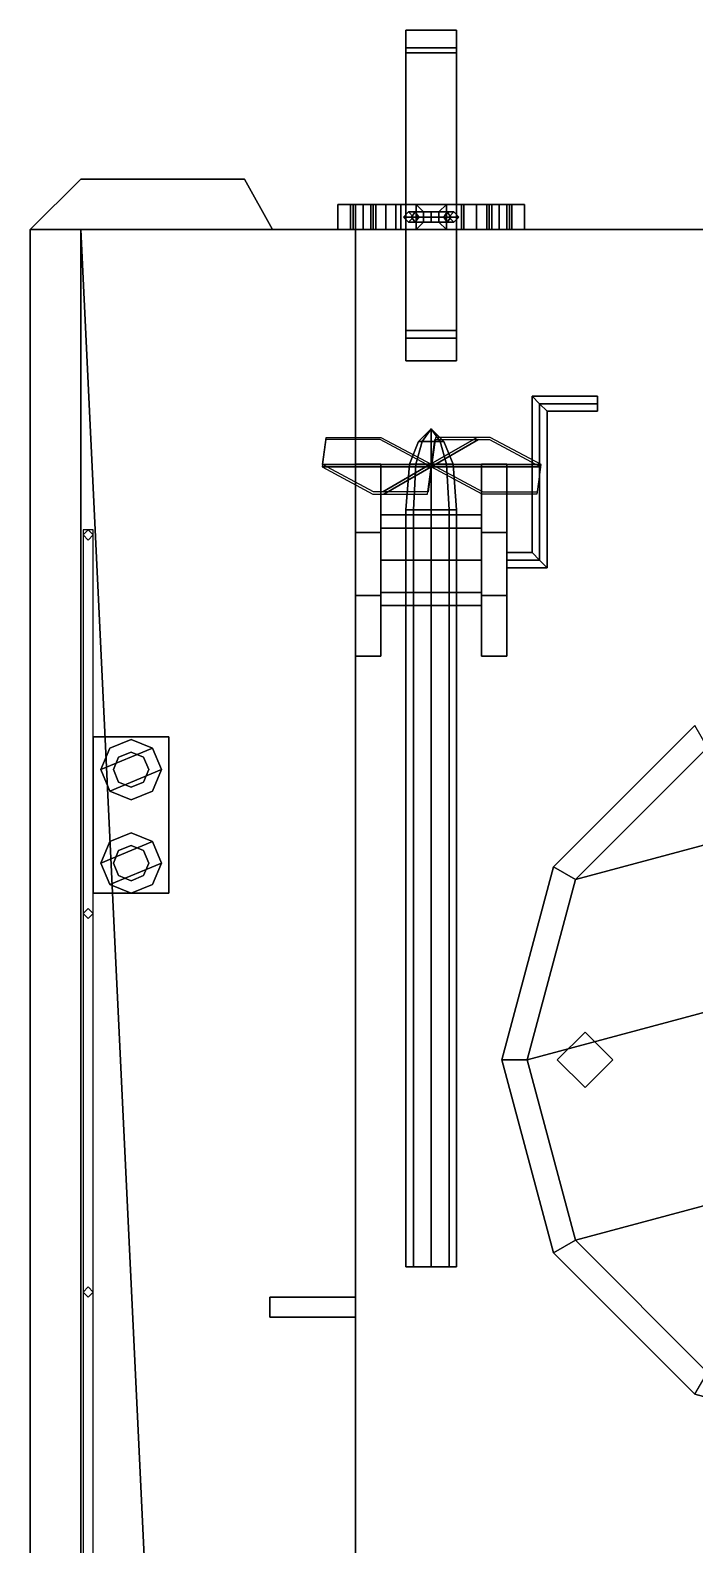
# Model space of a CAD drawing. Header units: millimetres. Extents: x -3.4 to 3.4, y -22.9 to 32.2.
# Drawn here: x -3.4 to -0.77, y 17.58 to 23.58 of the extents above; entities that cross this region are included whole.
import ezdxf

# ---------------------------------------------------------------- set-up
doc = ezdxf.new("R2010")
doc.units = ezdxf.units.MM
for name, color, linetype in [('prop', 1, 'Continuous'), ('railings', 6, 'Continuous'), ('superstructure', 3, 'Continuous')]:
    doc.layers.add(name, color=color, linetype=linetype)

msp = doc.modelspace()

# ---------------------------------------------------------------- linework, layer by layer
for points in [[(-1.91, 23.58, -1.1), (-1.91, 22.27, -1.1), (-1.91, 22.27, -0.13), (-1.91, 23.58, -0.13)], [(-1.71, 23.58, -0.13), (-1.71, 23.58, -1.1), (-1.91, 23.58, -1.1), (-1.91, 23.58, -0.13)], [(-1.91, 23.58, -0.13), (-1.91, 22.27, -0.13), (-1.91, 22.36, -0.07), (-1.91, 23.49, -0.07)], [(-1.71, 23.49, -0.07), (-1.71, 23.58, -0.13), (-1.91, 23.58, -0.13), (-1.91, 23.49, -0.07)], [(-1.91, 23.51, -1.17), (-1.91, 22.39, -1.17), (-1.91, 22.27, -1.1), (-1.91, 23.58, -1.1)], [(-1.71, 23.58, -1.1), (-1.71, 23.51, -1.17), (-1.91, 23.51, -1.17), (-1.91, 23.58, -1.1)], [(-1.71, 22.27, -0.13), (-1.71, 22.27, -1.1), (-1.71, 23.58, -1.1), (-1.71, 23.58, -0.13)], [(-1.71, 22.36, -0.07), (-1.71, 22.27, -0.13), (-1.71, 23.58, -0.13), (-1.71, 23.49, -0.07)], [(-1.71, 22.27, -1.1), (-1.71, 22.39, -1.17), (-1.71, 23.51, -1.17), (-1.71, 23.58, -1.1)], [(-1.71, 23.51, -1.17), (-1.71, 22.39, -1.17), (-1.91, 22.39, -1.17), (-1.91, 23.51, -1.17)], [(-1.91, 23.49, -0.07), (-1.91, 22.36, -0.07), (-1.71, 22.36, -0.07), (-1.71, 23.49, -0.07)], [(-3.4, 22.79, 1.36), (-3.4, 22.79, 1.56), (-3.2, 22.99, 1.56), (-3.2, 22.99, 1.36)], [(-3.2, 22.99, 1.56), (-3.4, 22.79, 1.56), (-2.44, 22.79, 1.56), (-2.55, 22.99, 1.56)], [(-2.55, 22.99, 1.36), (-2.44, 22.79, 1.36), (-3.4, 22.79, 1.36), (-3.2, 22.99, 1.36)], [(-3.2, 22.99, 1.36), (-3.2, 22.99, 1.56), (-2.55, 22.99, 1.56), (-2.55, 22.99, 1.36)], [(-2.55, 22.99, 1.56), (-2.44, 22.79, 1.56), (-2.44, 22.79, 1.36), (-2.55, 22.99, 1.36)], [(-2.12, 22.89, 0.7), (-2.18, 22.89, 0.67), (-2.18, 22.79, 0.67), (-2.12, 22.79, 0.7)], [(-2.18, 22.89, 0.67), (-2.18, 22.89, 0.54), (-2.18, 22.79, 0.54), (-2.18, 22.79, 0.67)], [(-2.18, 22.89, 0.54), (-2.13, 22.89, 0.5), (-2.13, 22.79, 0.5), (-2.18, 22.79, 0.54)], [(-2.03, 22.89, 0.59), (-2.18, 22.89, 0.54), (-2.18, 22.89, 0.67), (-2.12, 22.89, 0.7)], [(-2.04, 22.89, 0.53), (-2.13, 22.89, 0.5), (-2.18, 22.89, 0.54), (-2.03, 22.89, 0.59)], [(-2.13, 22.89, 0.5), (-2.05, 22.89, 0.41), (-2.05, 22.79, 0.41), (-2.13, 22.79, 0.5)], [(-1.99, 22.89, 0.47), (-2.05, 22.89, 0.41), (-2.13, 22.89, 0.5), (-2.04, 22.89, 0.53)], [(-1.5, 22.89, 0.25), (-2.12, 22.89, 0.25), (-2.11, 22.89, 0.33), (-1.51, 22.89, 0.33)], [(-2.12, 22.79, 0.7), (-2.03, 22.79, 0.59), (-2.03, 22.89, 0.59), (-2.12, 22.89, 0.7)], [(-2.11, 22.89, 0.33), (-2.12, 22.89, 0.25), (-2.12, 22.79, 0.25), (-2.11, 22.79, 0.33)], [(-2.08, 22.79, 0.25), (-2.12, 22.79, 0.25), (-2.12, 22.89, 0.25), (-2.08, 22.89, 0.25)], [(-1.93, 22.89, 0.33), (-2.11, 22.89, 0.33), (-2.11, 22.79, 0.33), (-1.93, 22.79, 0.33)], [(-1.68, 22.89, 0.14), (-1.95, 22.89, 0.14), (-2.08, 22.89, 0.25), (-1.54, 22.89, 0.25)], [(-2.08, 22.89, 0.25), (-1.95, 22.89, 0.14), (-1.95, 22.79, 0.14), (-2.08, 22.79, 0.25)], [(-2.05, 22.89, 0.41), (-1.93, 22.89, 0.33), (-1.93, 22.79, 0.33), (-2.05, 22.79, 0.41)], [(-1.87, 22.89, 0.41), (-1.93, 22.89, 0.33), (-2.05, 22.89, 0.41), (-1.99, 22.89, 0.47)], [(-2.03, 22.79, 0.59), (-2.04, 22.79, 0.53), (-2.04, 22.89, 0.53), (-2.03, 22.89, 0.59)], [(-2.04, 22.79, 0.53), (-1.99, 22.79, 0.47), (-1.99, 22.89, 0.47), (-2.04, 22.89, 0.53)], [(-1.99, 22.79, 0.47), (-1.87, 22.79, 0.41), (-1.87, 22.89, 0.41), (-1.99, 22.89, 0.47)], [(-1.68, 22.79, 0.14), (-1.95, 22.79, 0.14), (-1.95, 22.89, 0.14), (-1.68, 22.89, 0.14)], [(-1.69, 22.89, 0.33), (-1.93, 22.89, 0.33), (-1.87, 22.89, 0.41), (-1.75, 22.89, 0.41)], [(-1.75, 22.89, 0.41), (-1.87, 22.89, 0.41), (-1.84, 22.86, 1.33), (-1.78, 22.86, 1.33)], [(-1.84, 22.86, 1.33), (-1.87, 22.89, 0.41), (-1.87, 22.79, 0.41), (-1.84, 22.82, 1.33)], [(-1.78, 22.82, 1.33), (-1.75, 22.79, 0.41), (-1.75, 22.89, 0.41), (-1.78, 22.86, 1.33)], [(-1.57, 22.89, 0.41), (-1.69, 22.89, 0.33), (-1.75, 22.89, 0.41), (-1.63, 22.89, 0.47)], [(-1.63, 22.89, 0.47), (-1.75, 22.89, 0.41), (-1.75, 22.79, 0.41), (-1.63, 22.79, 0.47)], [(-1.57, 22.79, 0.41), (-1.69, 22.79, 0.33), (-1.69, 22.89, 0.33), (-1.57, 22.89, 0.41)], [(-1.51, 22.89, 0.33), (-1.69, 22.89, 0.33), (-1.69, 22.79, 0.33), (-1.51, 22.79, 0.33)], [(-1.54, 22.79, 0.25), (-1.68, 22.79, 0.14), (-1.68, 22.89, 0.14), (-1.54, 22.89, 0.25)], [(-1.58, 22.89, 0.53), (-1.63, 22.89, 0.47), (-1.63, 22.79, 0.47), (-1.58, 22.79, 0.53)], [(-1.49, 22.89, 0.5), (-1.57, 22.89, 0.41), (-1.63, 22.89, 0.47), (-1.58, 22.89, 0.53)], [(-1.44, 22.89, 0.54), (-1.49, 22.89, 0.5), (-1.58, 22.89, 0.53), (-1.59, 22.89, 0.59)], [(-1.59, 22.89, 0.59), (-1.58, 22.89, 0.53), (-1.58, 22.79, 0.53), (-1.59, 22.79, 0.59)], [(-1.44, 22.89, 0.67), (-1.44, 22.89, 0.54), (-1.59, 22.89, 0.59), (-1.5, 22.89, 0.7)], [(-1.5, 22.89, 0.7), (-1.59, 22.89, 0.59), (-1.59, 22.79, 0.59), (-1.5, 22.79, 0.7)], [(-1.49, 22.79, 0.5), (-1.57, 22.79, 0.41), (-1.57, 22.89, 0.41), (-1.49, 22.89, 0.5)], [(-1.5, 22.79, 0.25), (-1.54, 22.79, 0.25), (-1.54, 22.89, 0.25), (-1.5, 22.89, 0.25)], [(-1.51, 22.79, 0.33), (-1.5, 22.79, 0.25), (-1.5, 22.89, 0.25), (-1.51, 22.89, 0.33)], [(-1.5, 22.79, 0.7), (-1.44, 22.79, 0.67), (-1.44, 22.89, 0.67), (-1.5, 22.89, 0.7)], [(-1.44, 22.79, 0.54), (-1.49, 22.79, 0.5), (-1.49, 22.89, 0.5), (-1.44, 22.89, 0.54)], [(-1.44, 22.79, 0.67), (-1.44, 22.79, 0.54), (-1.44, 22.89, 0.54), (-1.44, 22.89, 0.67)], [(-1.8736, 22.86, 1.3564), (-1.8878, 22.84, 1.3422), (-1.92, 22.84, 1.42), (-1.9, 22.86, 1.42)], [(-1.9, 22.86, 1.42), (-1.92, 22.84, 1.42), (-1.8878, 22.84, 1.4978), (-1.8736, 22.86, 1.4836)], [(-1.8878, 22.84, 1.3422), (-1.8736, 22.82, 1.3564), (-1.9, 22.82, 1.42), (-1.92, 22.84, 1.42)], [(-1.92, 22.84, 1.42), (-1.9, 22.82, 1.42), (-1.8736, 22.82, 1.4836), (-1.8878, 22.84, 1.4978)], [(-1.8595, 22.84, 1.3705), (-1.8736, 22.86, 1.3564), (-1.9, 22.86, 1.42), (-1.88, 22.84, 1.42)], [(-1.88, 22.84, 1.42), (-1.9, 22.86, 1.42), (-1.8736, 22.86, 1.4836), (-1.8595, 22.84, 1.4695)], [(-1.8736, 22.82, 1.3564), (-1.8595, 22.84, 1.3705), (-1.88, 22.84, 1.42), (-1.9, 22.82, 1.42)], [(-1.9, 22.82, 1.42), (-1.88, 22.84, 1.42), (-1.8595, 22.84, 1.4695), (-1.8736, 22.82, 1.4836)], [(-1.81, 22.86, 1.33), (-1.81, 22.84, 1.31), (-1.8878, 22.84, 1.3422), (-1.8736, 22.86, 1.3564)], [(-1.8736, 22.86, 1.4836), (-1.8878, 22.84, 1.4978), (-1.81, 22.84, 1.53), (-1.81, 22.86, 1.51)], [(-1.81, 22.84, 1.31), (-1.81, 22.82, 1.33), (-1.8736, 22.82, 1.3564), (-1.8878, 22.84, 1.3422)], [(-1.8878, 22.84, 1.4978), (-1.8736, 22.82, 1.4836), (-1.81, 22.82, 1.51), (-1.81, 22.84, 1.53)], [(-1.81, 22.84, 1.35), (-1.81, 22.86, 1.33), (-1.8736, 22.86, 1.3564), (-1.8595, 22.84, 1.3705)], [(-1.8595, 22.84, 1.4695), (-1.8736, 22.86, 1.4836), (-1.81, 22.86, 1.51), (-1.81, 22.84, 1.49)], [(-1.81, 22.82, 1.33), (-1.81, 22.84, 1.35), (-1.8595, 22.84, 1.3705), (-1.8736, 22.82, 1.3564)], [(-1.8736, 22.82, 1.4836), (-1.8595, 22.84, 1.4695), (-1.81, 22.84, 1.49), (-1.81, 22.82, 1.51)], [(-1.78, 22.86, 1.33), (-1.84, 22.86, 1.33), (-1.84, 22.82, 1.33), (-1.78, 22.82, 1.33)], [(-1.81, 22.84, 1.49), (-1.81, 22.86, 1.51), (-1.7464, 22.86, 1.4836), (-1.7605, 22.84, 1.4695)], [(-1.81, 22.86, 1.51), (-1.81, 22.84, 1.53), (-1.7322, 22.84, 1.4978), (-1.7464, 22.86, 1.4836)], [(-1.7605, 22.84, 1.3705), (-1.7464, 22.86, 1.3564), (-1.81, 22.86, 1.33), (-1.81, 22.84, 1.35)], [(-1.7464, 22.86, 1.3564), (-1.7322, 22.84, 1.3422), (-1.81, 22.84, 1.31), (-1.81, 22.86, 1.33)], [(-1.81, 22.82, 1.51), (-1.81, 22.84, 1.49), (-1.7605, 22.84, 1.4695), (-1.7464, 22.82, 1.4836)], [(-1.81, 22.84, 1.53), (-1.81, 22.82, 1.51), (-1.7464, 22.82, 1.4836), (-1.7322, 22.84, 1.4978)], [(-1.7464, 22.82, 1.3564), (-1.7605, 22.84, 1.3705), (-1.81, 22.84, 1.35), (-1.81, 22.82, 1.33)], [(-1.7322, 22.84, 1.3422), (-1.7464, 22.82, 1.3564), (-1.81, 22.82, 1.33), (-1.81, 22.84, 1.31)], [(-1.7605, 22.84, 1.4695), (-1.7464, 22.86, 1.4836), (-1.72, 22.86, 1.42), (-1.74, 22.84, 1.42)], [(-1.74, 22.84, 1.42), (-1.72, 22.86, 1.42), (-1.7464, 22.86, 1.3564), (-1.7605, 22.84, 1.3705)], [(-1.7464, 22.82, 1.4836), (-1.7605, 22.84, 1.4695), (-1.74, 22.84, 1.42), (-1.72, 22.82, 1.42)], [(-1.72, 22.82, 1.42), (-1.74, 22.84, 1.42), (-1.7605, 22.84, 1.3705), (-1.7464, 22.82, 1.3564)], [(-1.7464, 22.86, 1.4836), (-1.7322, 22.84, 1.4978), (-1.7, 22.84, 1.42), (-1.72, 22.86, 1.42)], [(-1.72, 22.86, 1.42), (-1.7, 22.84, 1.42), (-1.7322, 22.84, 1.3422), (-1.7464, 22.86, 1.3564)], [(-1.7322, 22.84, 1.4978), (-1.7464, 22.82, 1.4836), (-1.72, 22.82, 1.42), (-1.7, 22.84, 1.42)], [(-1.7, 22.84, 1.42), (-1.72, 22.82, 1.42), (-1.7464, 22.82, 1.3564), (-1.7322, 22.84, 1.3422)], [(-3.2, 22.79, 1.36), (-3.2, 10.5, 0.58), (-3.4, 10.5, 0.58), (-3.4, 22.79, 1.36)], [(-3.4, 22.79, 1.56), (-3.4, 10.5, 0.78), (-3.2, 10.5, 0.78), (-3.2, 22.79, 1.56)], [(-3.4, 22.79, 1.36), (-3.4, 10.5, 0.58), (-3.4, 10.5, 0.78), (-3.4, 22.79, 1.56)], [(-3.2, 22.79), (-3.2, 10.5), (-3.2, 10.5, 0.58), (-3.2, 22.79, 1.36)], [(-3.2, 22.79, 1.6), (-3.2, 10.5, 0.82), (-2.11, 10.5, 0.82), (-2.11, 22.79, 1.6)], [(3.2, 22.79, 1.36), (3.2, 22.79), (-3.2, 22.79), (-3.2, 22.79, 1.36)], [(3.2, 22.79), (2.7, 12.33, -1.51), (-2.7, 12.33, -1.51), (-3.2, 22.79)], [(-3.2, 10.5, -1.26), (-3.2, 10.5), (-3.2, 22.79)], [(-3.2, 22.79), (-2.7, 12.33, -1.51), (-3.2, 10.5, -1.26)], [(3.2, 22.79, 1.6), (3.2, 22.79, 1.56), (-3.2, 22.79, 1.56), (-3.2, 22.79, 1.6)], [(-3.2, 22.79, 1.56), (-3.2, 10.5, 0.78), (-3.2, 10.5, 0.82), (-3.2, 22.79, 1.6)], [(2.44, 22.79, 1.56), (2.44, 22.79, 1.36), (-2.44, 22.79, 1.36), (-2.44, 22.79, 1.56)], [(-1.91, 22.27, -1.1), (-1.91, 22.39, -1.17), (-1.71, 22.39, -1.17), (-1.71, 22.27, -1.1)], [(-1.91, 22.36, -0.07), (-1.91, 22.27, -0.13), (-1.71, 22.27, -0.13), (-1.71, 22.36, -0.07)], [(-1.91, 22.27, -0.13), (-1.91, 22.27, -1.1), (-1.71, 22.27, -1.1), (-1.71, 22.27, -0.13)], [(-1.38, 22.1, 2.42), (-1.41, 22.13, 2.45), (-1.15, 22.13, 2.45), (-1.15, 22.1, 2.42)], [(-1.41, 22.13, 2.45), (-1.38, 22.1, 2.48), (-1.15, 22.1, 2.48), (-1.15, 22.13, 2.45)], [(-1.38, 21.48, 2.42), (-1.41, 21.51, 2.45), (-1.41, 22.13, 2.45), (-1.38, 22.1, 2.42)], [(-1.41, 21.51, 2.45), (-1.38, 21.48, 2.48), (-1.38, 22.1, 2.48), (-1.41, 22.13, 2.45)], [(-1.35, 22.07, 2.45), (-1.38, 22.1, 2.42), (-1.15, 22.1, 2.42), (-1.15, 22.07, 2.45)], [(-1.38, 22.1, 2.48), (-1.35, 22.07, 2.45), (-1.15, 22.07, 2.45), (-1.15, 22.1, 2.48)], [(-1.35, 21.45, 2.45), (-1.38, 21.48, 2.42), (-1.38, 22.1, 2.42), (-1.35, 22.07, 2.45)], [(-1.38, 21.48, 2.48), (-1.35, 21.45, 2.45), (-1.35, 22.07, 2.45), (-1.38, 22.1, 2.48)], [(-1.15, 22.1, 2.48), (-1.15, 22.07, 2.45), (-1.15, 22.1, 2.42), (-1.15, 22.13, 2.45)], [(-2.01, 21.86, 2.57), (-2.01, 21.86, 1.83), (-2.11, 21.86, 1.83), (-2.11, 21.86, 2.57)], [(-2.11, 21.86, 1.83), (-2.11, 21.1, 1.87), (-2.11, 21.1, 2.57), (-2.11, 21.86, 2.57)], [(-2.01, 21.59, 2.87), (-2.01, 21.86, 2.57), (-2.11, 21.86, 2.57), (-2.11, 21.59, 2.87)], [(-2.11, 21.86, 2.57), (-2.11, 21.1, 2.57), (-2.11, 21.34, 2.87), (-2.11, 21.59, 2.87)], [(-2.01, 21.1, 2.57), (-2.01, 21.1, 1.87), (-2.01, 21.86, 1.83), (-2.01, 21.86, 2.57)], [(-2.01, 21.34, 2.87), (-2.01, 21.1, 2.57), (-2.01, 21.86, 2.57), (-2.01, 21.59, 2.87)], [(-1.51, 21.86, 2.57), (-1.51, 21.86, 1.83), (-1.61, 21.86, 1.83), (-1.61, 21.86, 2.57)], [(-1.61, 21.86, 1.83), (-1.61, 21.1, 1.87), (-1.61, 21.1, 2.57), (-1.61, 21.86, 2.57)], [(-1.61, 21.86, 2.57), (-1.61, 21.1, 2.57), (-1.61, 21.34, 2.87), (-1.61, 21.59, 2.87)], [(-1.51, 21.59, 2.87), (-1.51, 21.86, 2.57), (-1.61, 21.86, 2.57), (-1.61, 21.59, 2.87)], [(-1.51, 21.1, 2.57), (-1.51, 21.1, 1.87), (-1.51, 21.86, 1.83), (-1.51, 21.86, 2.57)], [(-1.51, 21.34, 2.87), (-1.51, 21.1, 2.57), (-1.51, 21.86, 2.57), (-1.51, 21.59, 2.87)], [(-1.8807, 21.68, -0.6393), (-1.91, 21.68, -0.71), (-1.91, 18.68, -0.41), (-1.8807, 18.68, -0.3393)], [(-1.91, 21.68, -0.71), (-1.8807, 21.68, -0.7807), (-1.8807, 18.68, -0.4807), (-1.91, 18.68, -0.41)], [(-1.81, 21.68, -0.61), (-1.8807, 21.68, -0.6393), (-1.8807, 18.68, -0.3393), (-1.81, 18.68, -0.31)], [(-1.8807, 21.68, -0.7807), (-1.81, 21.68, -0.81), (-1.81, 18.68, -0.51), (-1.8807, 18.68, -0.4807)], [(-1.7393, 21.68, -0.6393), (-1.81, 21.68, -0.61), (-1.81, 18.68, -0.31), (-1.7393, 18.68, -0.3393)], [(-1.81, 21.68, -0.81), (-1.7393, 21.68, -0.7807), (-1.7393, 18.68, -0.4807), (-1.81, 18.68, -0.51)], [(-1.71, 21.68, -0.71), (-1.7393, 21.68, -0.6393), (-1.7393, 18.68, -0.3393), (-1.71, 18.68, -0.41)], [(-1.7393, 21.68, -0.7807), (-1.71, 21.68, -0.71), (-1.71, 18.68, -0.41), (-1.7393, 18.68, -0.4807)], [(-1.61, 21.6073, 2.5773), (-1.61, 21.66, 2.45), (-2.01, 21.66, 2.45), (-2.01, 21.6073, 2.5773)], [(-1.61, 21.66, 2.45), (-1.61, 21.6073, 2.3227), (-2.01, 21.6073, 2.3227), (-2.01, 21.66, 2.45)], [(-1.61, 21.6073, 2.3227), (-1.61, 21.48, 2.27), (-2.01, 21.48, 2.27), (-2.01, 21.6073, 2.3227)], [(-1.61, 21.48, 2.63), (-1.61, 21.6073, 2.5773), (-2.01, 21.6073, 2.5773), (-2.01, 21.48, 2.63)], [(-2.11, 21.59, 2.87), (-2.11, 21.34, 2.87), (-2.01, 21.34, 2.87), (-2.01, 21.59, 2.87)], [(-1.61, 21.59, 2.87), (-1.61, 21.34, 2.87), (-1.51, 21.34, 2.87), (-1.51, 21.59, 2.87)], [(-1.51, 21.48, 2.42), (-1.51, 21.51, 2.45), (-1.41, 21.51, 2.45), (-1.38, 21.48, 2.42)], [(-1.51, 21.51, 2.45), (-1.51, 21.48, 2.48), (-1.38, 21.48, 2.48), (-1.41, 21.51, 2.45)], [(-1.61, 21.48, 2.27), (-1.61, 21.3527, 2.3227), (-2.01, 21.3527, 2.3227), (-2.01, 21.48, 2.27)], [(-1.61, 21.3527, 2.5773), (-1.61, 21.48, 2.63), (-2.01, 21.48, 2.63), (-2.01, 21.3527, 2.5773)], [(-1.51, 21.45, 2.45), (-1.51, 21.48, 2.42), (-1.38, 21.48, 2.42), (-1.35, 21.45, 2.45)], [(-1.51, 21.48, 2.48), (-1.51, 21.45, 2.45), (-1.35, 21.45, 2.45), (-1.38, 21.48, 2.48)], [(-2.11, 21.34, 2.87), (-2.11, 21.1, 2.57), (-2.01, 21.1, 2.57), (-2.01, 21.34, 2.87)], [(-1.61, 21.3, 2.45), (-1.61, 21.3527, 2.5773), (-2.01, 21.3527, 2.5773), (-2.01, 21.3, 2.45)], [(-1.61, 21.3527, 2.3227), (-1.61, 21.3, 2.45), (-2.01, 21.3, 2.45), (-2.01, 21.3527, 2.3227)], [(-1.61, 21.34, 2.87), (-1.61, 21.1, 2.57), (-1.51, 21.1, 2.57), (-1.51, 21.34, 2.87)], [(-2.11, 21.1, 2.57), (-2.11, 21.1, 1.87), (-2.01, 21.1, 1.87), (-2.01, 21.1, 2.57)], [(-1.61, 21.1, 2.57), (-1.61, 21.1, 1.87), (-1.51, 21.1, 1.87), (-1.51, 21.1, 2.57)], [(-3.15, 20.78, 1.47), (-3.15, 20.16, 1.43), (-3.15, 20.16, 1.48), (-3.15, 20.78, 1.48)], [(-2.85, 20.78, 1.48), (-2.85, 20.78, 1.47), (-3.15, 20.78, 1.47), (-3.15, 20.78, 1.48)], [(-3.15, 20.78, 1.48), (-3.15, 20.16, 1.48), (-2.85, 20.16, 1.48), (-2.85, 20.78, 1.48)], [(-3, 20.77, 1.77), (-3.0849, 20.7349, 1.77), (-3.12, 20.65, 1.77), (-2.9151, 20.7349, 1.77)], [(-3, 20.77, 1.72), (-3.0849, 20.7349, 1.72), (-3.0849, 20.7349, 1.77), (-3, 20.77, 1.77)], [(-2.9151, 20.7349, 1.72), (-3, 20.77, 1.72), (-3, 20.77, 1.77), (-2.9151, 20.7349, 1.77)], [(-2.85, 20.16, 1.48), (-2.85, 20.16, 1.43), (-2.85, 20.78, 1.47), (-2.85, 20.78, 1.48)], [(-2.9151, 20.7349, 1.77), (-3.12, 20.65, 1.77), (-3.0849, 20.5651, 1.77), (-2.88, 20.65, 1.77)], [(-3.0849, 20.7349, 1.72), (-3.12, 20.65, 1.72), (-3.12, 20.65, 1.77), (-3.0849, 20.7349, 1.77)], [(-3, 20.72, 1.48), (-3.0495, 20.6995, 1.48), (-3.0495, 20.6995, 1.72), (-3, 20.72, 1.72)], [(-2.9505, 20.6995, 1.48), (-3, 20.72, 1.48), (-3, 20.72, 1.72), (-2.9505, 20.6995, 1.72)], [(-2.88, 20.65, 1.72), (-2.9151, 20.7349, 1.72), (-2.9151, 20.7349, 1.77), (-2.88, 20.65, 1.77)], [(-3.12, 20.65, 1.72), (-3.0849, 20.5651, 1.72), (-3.0849, 20.5651, 1.77), (-3.12, 20.65, 1.77)], [(-2.88, 20.65, 1.77), (-3.0849, 20.5651, 1.77), (-3, 20.53, 1.77), (-2.9151, 20.5651, 1.77)], [(-3.0495, 20.6995, 1.48), (-3.07, 20.65, 1.48), (-3.07, 20.65, 1.72), (-3.0495, 20.6995, 1.72)], [(-3.07, 20.65, 1.48), (-3.0495, 20.6005, 1.48), (-3.0495, 20.6005, 1.72), (-3.07, 20.65, 1.72)], [(-2.93, 20.65, 1.48), (-2.9505, 20.6995, 1.48), (-2.9505, 20.6995, 1.72), (-2.93, 20.65, 1.72)], [(-2.9505, 20.6005, 1.48), (-2.93, 20.65, 1.48), (-2.93, 20.65, 1.72), (-2.9505, 20.6005, 1.72)], [(-2.9151, 20.5651, 1.72), (-2.88, 20.65, 1.72), (-2.88, 20.65, 1.77), (-2.9151, 20.5651, 1.77)], [(-3.0495, 20.6005, 1.48), (-3, 20.58, 1.48), (-3, 20.58, 1.72), (-3.0495, 20.6005, 1.72)], [(-3, 20.58, 1.48), (-2.9505, 20.6005, 1.48), (-2.9505, 20.6005, 1.72), (-3, 20.58, 1.72)], [(-3.0849, 20.5651, 1.72), (-3, 20.53, 1.72), (-3, 20.53, 1.77), (-3.0849, 20.5651, 1.77)], [(-3, 20.53, 1.72), (-2.9151, 20.5651, 1.72), (-2.9151, 20.5651, 1.77), (-3, 20.53, 1.77)], [(-3, 20.4, 1.77), (-3.0849, 20.3649, 1.77), (-3.12, 20.28, 1.77), (-2.9151, 20.3649, 1.77)], [(-2.9151, 20.3649, 1.77), (-3.12, 20.28, 1.77), (-3.0849, 20.1951, 1.77), (-2.88, 20.28, 1.77)], [(-3.0849, 20.3649, 1.72), (-3.12, 20.28, 1.72), (-3.12, 20.28, 1.77), (-3.0849, 20.3649, 1.77)], [(-3, 20.4, 1.72), (-3.0849, 20.3649, 1.72), (-3.0849, 20.3649, 1.77), (-3, 20.4, 1.77)], [(-3, 20.35, 1.48), (-3.0495, 20.3295, 1.48), (-3.0495, 20.3295, 1.72), (-3, 20.35, 1.72)], [(-2.9151, 20.3649, 1.72), (-3, 20.4, 1.72), (-3, 20.4, 1.77), (-2.9151, 20.3649, 1.77)], [(-2.9505, 20.3295, 1.48), (-3, 20.35, 1.48), (-3, 20.35, 1.72), (-2.9505, 20.3295, 1.72)], [(-2.88, 20.28, 1.72), (-2.9151, 20.3649, 1.72), (-2.9151, 20.3649, 1.77), (-2.88, 20.28, 1.77)], [(-3.0495, 20.3295, 1.48), (-3.07, 20.28, 1.48), (-3.07, 20.28, 1.72), (-3.0495, 20.3295, 1.72)], [(-2.93, 20.28, 1.48), (-2.9505, 20.3295, 1.48), (-2.9505, 20.3295, 1.72), (-2.93, 20.28, 1.72)], [(-3.12, 20.28, 1.72), (-3.0849, 20.1951, 1.72), (-3.0849, 20.1951, 1.77), (-3.12, 20.28, 1.77)], [(-2.88, 20.28, 1.77), (-3.0849, 20.1951, 1.77), (-3, 20.16, 1.77), (-2.9151, 20.1951, 1.77)], [(-3.07, 20.28, 1.48), (-3.0495, 20.2305, 1.48), (-3.0495, 20.2305, 1.72), (-3.07, 20.28, 1.72)], [(-3.0495, 20.2305, 1.48), (-3, 20.21, 1.48), (-3, 20.21, 1.72), (-3.0495, 20.2305, 1.72)], [(-3, 20.21, 1.48), (-2.9505, 20.2305, 1.48), (-2.9505, 20.2305, 1.72), (-3, 20.21, 1.72)], [(-2.9505, 20.2305, 1.48), (-2.93, 20.28, 1.48), (-2.93, 20.28, 1.72), (-2.9505, 20.2305, 1.72)], [(-2.9151, 20.1951, 1.72), (-2.88, 20.28, 1.72), (-2.88, 20.28, 1.77), (-2.9151, 20.1951, 1.77)], [(-3.0849, 20.1951, 1.72), (-3, 20.16, 1.72), (-3, 20.16, 1.77), (-3.0849, 20.1951, 1.77)], [(-3, 20.16, 1.72), (-2.9151, 20.1951, 1.72), (-2.9151, 20.1951, 1.77), (-3, 20.16, 1.77)], [(-3.15, 20.16, 1.48), (-3.15, 20.16, 1.43), (-2.85, 20.16, 1.43), (-2.85, 20.16, 1.48)]]:
    msp.add_3dface(points)
at = {"layer": 'prop'}
for points in [[(-1.8075, 21.8587, -0.7143), (-2.2405, 21.8587, -0.9643), (-2.226, 21.9669, -0.7395), (-2.0095, 21.9669, -0.6145)], [(-1.81, 22, -0.71), (-1.86, 21.95, -0.71), (-1.8454, 21.95, -0.6746), (-1.81, 22, -0.71)], [(-1.81, 22, -0.71), (-1.8454, 21.95, -0.7454), (-1.86, 21.95, -0.71), (-1.81, 22, -0.71)], [(-1.81, 22, -0.71), (-1.8454, 21.95, -0.6746), (-1.81, 21.95, -0.66), (-1.81, 22, -0.71)], [(-1.81, 22, -0.71), (-1.81, 21.95, -0.76), (-1.8454, 21.95, -0.7454), (-1.81, 22, -0.71)], [(-1.815, 21.8587, -0.71), (-1.815, 21.8587, -0.21), (-1.6275, 21.9669, -0.335), (-1.6275, 21.9669, -0.585)], [(-1.81, 22, -0.71), (-1.81, 21.95, -0.66), (-1.7746, 21.95, -0.6746), (-1.81, 22, -0.71)], [(-1.81, 22, -0.71), (-1.7746, 21.95, -0.6746), (-1.76, 21.95, -0.71), (-1.81, 22, -0.71)], [(-1.81, 22, -0.71), (-1.76, 21.95, -0.71), (-1.7746, 21.95, -0.7454), (-1.81, 22, -0.71)], [(-1.81, 22, -0.71), (-1.7746, 21.95, -0.7454), (-1.81, 21.95, -0.76), (-1.81, 22, -0.71)], [(-1.8075, 21.8587, -0.7057), (-1.3745, 21.8587, -0.9557), (-1.5765, 21.9669, -1.0555), (-1.793, 21.9669, -0.9305)], [(-2.012, 21.9583, -0.6101), (-2.2285, 21.9583, -0.7351), (-2.243, 21.85, -0.96), (-1.81, 21.85, -0.71)], [(-1.86, 21.95, -0.71), (-1.8966, 21.86, -0.71), (-1.8712, 21.86, -0.6488), (-1.8454, 21.95, -0.6746)], [(-1.8454, 21.95, -0.7454), (-1.8712, 21.86, -0.7712), (-1.8966, 21.86, -0.71), (-1.86, 21.95, -0.71)], [(-1.8454, 21.95, -0.6746), (-1.8712, 21.86, -0.6488), (-1.81, 21.86, -0.6234), (-1.81, 21.95, -0.66)], [(-1.81, 21.95, -0.76), (-1.81, 21.86, -0.7966), (-1.8712, 21.86, -0.7712), (-1.8454, 21.95, -0.7454)], [(-1.6225, 21.9583, -0.585), (-1.6225, 21.9583, -0.335), (-1.81, 21.85, -0.21), (-1.81, 21.85, -0.71)], [(-1.7955, 21.9583, -0.9349), (-1.579, 21.9583, -1.0599), (-1.377, 21.85, -0.96), (-1.81, 21.85, -0.71)], [(-1.81, 21.95, -0.66), (-1.81, 21.86, -0.6234), (-1.7488, 21.86, -0.6488), (-1.7746, 21.95, -0.6746)], [(-1.7746, 21.95, -0.7454), (-1.7488, 21.86, -0.7712), (-1.81, 21.86, -0.7966), (-1.81, 21.95, -0.76)], [(-1.7746, 21.95, -0.6746), (-1.7488, 21.86, -0.6488), (-1.7234, 21.86, -0.71), (-1.76, 21.95, -0.71)], [(-1.76, 21.95, -0.71), (-1.7234, 21.86, -0.71), (-1.7488, 21.86, -0.7712), (-1.7746, 21.95, -0.7454)], [(-1.81, 21.85, -0.71), (-2.243, 21.85, -0.96), (-2.041, 21.7417, -1.0599), (-1.8245, 21.7417, -0.9349)], [(-1.822, 21.7504, -0.9392), (-2.0385, 21.7504, -1.0642), (-2.2405, 21.8587, -0.9643), (-1.8075, 21.8587, -0.7143)], [(-2.0025, 21.7504, -0.585), (-2.0025, 21.7504, -0.335), (-1.815, 21.8587, -0.21), (-1.815, 21.8587, -0.71)], [(-1.81, 21.85, -0.71), (-1.81, 21.85, -0.21), (-1.9975, 21.7417, -0.335), (-1.9975, 21.7417, -0.585)], [(-1.8966, 21.86, -0.71), (-1.91, 21.68, -0.71), (-1.8807, 21.68, -0.6393), (-1.8712, 21.86, -0.6488)], [(-1.8712, 21.86, -0.7712), (-1.8807, 21.68, -0.7807), (-1.91, 21.68, -0.71), (-1.8966, 21.86, -0.71)], [(-1.8712, 21.86, -0.6488), (-1.8807, 21.68, -0.6393), (-1.81, 21.68, -0.61), (-1.81, 21.86, -0.6234)], [(-1.81, 21.86, -0.7966), (-1.81, 21.68, -0.81), (-1.8807, 21.68, -0.7807), (-1.8712, 21.86, -0.7712)], [(-1.81, 21.86, -0.6234), (-1.81, 21.68, -0.61), (-1.7393, 21.68, -0.6393), (-1.7488, 21.86, -0.6488)], [(-1.7488, 21.86, -0.7712), (-1.7393, 21.68, -0.7807), (-1.81, 21.68, -0.81), (-1.81, 21.86, -0.7966)], [(-1.81, 21.85, -0.71), (-1.377, 21.85, -0.96), (-1.3915, 21.7417, -0.7351), (-1.608, 21.7417, -0.6101)], [(-1.6055, 21.7504, -0.6058), (-1.389, 21.7504, -0.7308), (-1.3745, 21.8587, -0.9557), (-1.8075, 21.8587, -0.7057)], [(-1.7488, 21.86, -0.6488), (-1.7393, 21.68, -0.6393), (-1.71, 21.68, -0.71), (-1.7234, 21.86, -0.71)], [(-1.7234, 21.86, -0.71), (-1.71, 21.68, -0.71), (-1.7393, 21.68, -0.7807), (-1.7488, 21.86, -0.7712)]]:
    msp.add_3dface(points, dxfattribs=at)
at = {"layer": 'railings'}
for points in [[(-3.19, 21.6, 2.53), (-3.19, 10.5, 1.84), (-3.15, 10.5, 1.84), (-3.15, 21.6, 2.53)], [(-3.17, 21.6, 1.52), (-3.19, 21.58, 1.52), (-3.19, 21.58, 2.52), (-3.17, 21.6, 2.52)], [(-3.19, 21.6, 2.01), (-3.19, 10.5, 1.32), (-3.15, 10.5, 1.32), (-3.15, 21.6, 2.01)], [(-3.19, 21.58, 1.52), (-3.17, 21.56, 1.52), (-3.17, 21.56, 2.52), (-3.19, 21.58, 2.52)], [(-3.15, 21.58, 1.52), (-3.17, 21.6, 1.52), (-3.17, 21.6, 2.52), (-3.15, 21.58, 2.52)], [(-3.17, 21.56, 1.52), (-3.15, 21.58, 1.52), (-3.15, 21.58, 2.52), (-3.17, 21.56, 2.52)], [(-3.17, 20.1, 1.42), (-3.19, 20.08, 1.42), (-3.19, 20.08, 2.42), (-3.17, 20.1, 2.42)], [(-3.19, 20.08, 1.42), (-3.17, 20.06, 1.42), (-3.17, 20.06, 2.42), (-3.19, 20.08, 2.42)], [(-3.15, 20.08, 1.42), (-3.17, 20.1, 1.42), (-3.17, 20.1, 2.42), (-3.15, 20.08, 2.42)], [(-3.17, 20.06, 1.42), (-3.15, 20.08, 1.42), (-3.15, 20.08, 2.42), (-3.17, 20.06, 2.42)], [(-3.17, 18.6, 1.33), (-3.19, 18.58, 1.33), (-3.19, 18.58, 2.33), (-3.17, 18.6, 2.33)], [(-3.19, 18.58, 1.33), (-3.17, 18.56, 1.33), (-3.17, 18.56, 2.33), (-3.19, 18.58, 2.33)], [(-3.15, 18.58, 1.33), (-3.17, 18.6, 1.33), (-3.17, 18.6, 2.33), (-3.15, 18.58, 2.33)], [(-3.17, 18.56, 1.33), (-3.15, 18.58, 1.33), (-3.15, 18.58, 2.33), (-3.17, 18.56, 2.33)]]:
    msp.add_3dface(points, dxfattribs=at)
at = {"layer": 'superstructure'}
for points in [[(2.11, 14.95, 2.13), (2.11, 22.79, 1.8), (-2.11, 22.79, 1.8), (-2.11, 14.95, 2.13)], [(-2.11, 14.95, 2.13), (-2.11, 22.79, 1.6), (-2.11, 10.5, 0.82), (-2.11, 10.5, 2.13)], [(-2.11, 14.95, 2.13), (-2.11, 22.79, 1.8), (-2.11, 22.79, 1.6)], [(2.11, 22.79, 1.8), (2.11, 22.79, 1.6), (-2.11, 22.79, 1.6), (-2.11, 22.79, 1.8)], [(-1.2384, 20.215, 2.47), (0.715, 20.7384, 2.47), (0, 20.93, 2.47), (-0.715, 20.7384, 2.47)], [(-0.765, 20.825, 2.41), (-1.325, 20.265, 2.41), (-1.325, 20.265, 3.41), (-0.765, 20.825, 3.41)], [(-0.765, 20.825, 3.41), (-1.325, 20.265, 3.41), (-1.2384, 20.215, 3.41), (-0.715, 20.7384, 3.41)], [(-1.43, 19.5, 2.47), (1.2384, 20.215, 2.47), (0.715, 20.7384, 2.47), (-1.2384, 20.215, 2.47)], [(-1.2384, 20.215, 2.41), (-0.715, 20.7384, 2.41), (-0.715, 20.7384, 3.41), (-1.2384, 20.215, 3.41)], [(-1.325, 20.265, 2.41), (-1.53, 19.5, 2.41), (-1.53, 19.5, 3.41), (-1.325, 20.265, 3.41)], [(-1.325, 20.265, 3.41), (-1.53, 19.5, 3.41), (-1.43, 19.5, 3.41), (-1.2384, 20.215, 3.41)], [(-1.43, 19.5, 2.41), (-1.2384, 20.215, 2.41), (-1.2384, 20.215, 3.41), (-1.43, 19.5, 3.41)], [(-1.2384, 18.785, 2.47), (1.43, 19.5, 2.47), (1.2384, 20.215, 2.47), (-1.43, 19.5, 2.47)], [(-1.2, 19.61, 1.93), (-1.31, 19.5, 1.93), (-1.31, 19.5, 2.41), (-1.2, 19.61, 2.41)], [(-1.09, 19.5, 1.93), (-1.2, 19.61, 1.93), (-1.2, 19.61, 2.41), (-1.09, 19.5, 2.41)], [(-1.53, 19.5, 2.41), (-1.325, 18.735, 2.41), (-1.325, 18.735, 3.41), (-1.53, 19.5, 3.41)], [(-1.53, 19.5, 3.41), (-1.325, 18.735, 3.41), (-1.2384, 18.785, 3.41), (-1.43, 19.5, 3.41)], [(-1.2384, 18.785, 2.41), (-1.43, 19.5, 2.41), (-1.43, 19.5, 3.41), (-1.2384, 18.785, 3.41)], [(-1.31, 19.5, 1.93), (-1.2, 19.39, 1.94), (-1.2, 19.39, 2.41), (-1.31, 19.5, 2.41)], [(-0.715, 18.2616, 2.47), (1.2384, 18.785, 2.47), (1.43, 19.5, 2.47), (-1.2384, 18.785, 2.47)], [(-1.2, 19.39, 1.94), (-1.09, 19.5, 1.93), (-1.09, 19.5, 2.41), (-1.2, 19.39, 2.41)], [(-1.325, 18.735, 3.41), (-0.765, 18.175, 3.41), (-0.715, 18.2616, 3.41), (-1.2384, 18.785, 3.41)], [(-0.715, 18.2616, 2.41), (-1.2384, 18.785, 2.41), (-1.2384, 18.785, 3.41), (-0.715, 18.2616, 3.41)], [(-1.325, 18.735, 2.41), (-0.765, 18.175, 2.41), (-0.765, 18.175, 3.41), (-1.325, 18.735, 3.41)], [(-2.11, 18.48, 1.97), (-2.11, 18.56, 1.97), (-2.45, 18.56, 1.35), (-2.45, 18.48, 1.35)], [(-2.11, 18.56, 1.97), (-2.11, 18.56, 1.3315), (-2.45, 18.56, 1.3315), (-2.45, 18.56, 1.35)], [(-2.45, 18.56, 1.35), (-2.45, 18.56, 1.3315), (-2.45, 18.48, 1.3265), (-2.45, 18.48, 1.35)], [(-2.45, 18.48, 1.35), (-2.45, 18.48, 1.3265), (-2.11, 18.48, 1.3265), (-2.11, 18.48, 1.97)], [(-0.765, 18.175, 2.41), (0, 17.97, 2.41), (0, 17.97, 3.41), (-0.765, 18.175, 3.41)]]:
    msp.add_3dface(points, dxfattribs=at)

doc.saveas('drawing.dxf')
